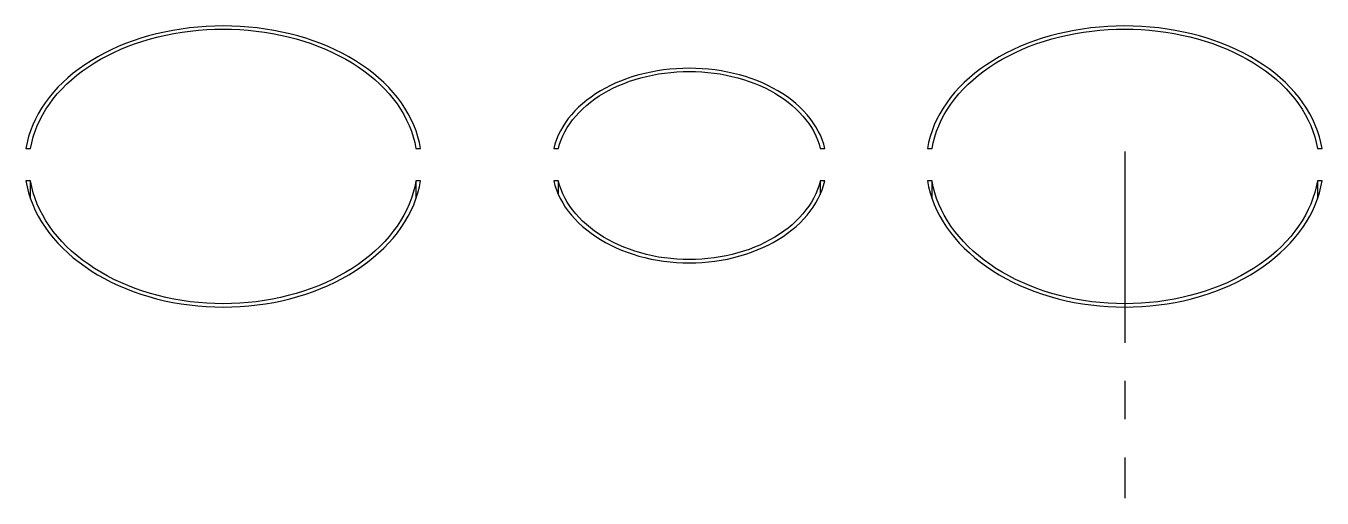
# Model space of a CAD drawing. Header units: millimetres. Extents: x -379292 to 1221486, y 92049 to 447512.
# Drawn here: x -117415.8 to -117331, y 276291.9 to 276322.8 of the extents above; entities that cross this region are included whole.
import ezdxf

# ---------------------------------------------------------------- set-up
doc = ezdxf.new("R2010")
doc.units = ezdxf.units.MM
doc.linetypes.add('CENTER', pattern=[2, 1.25, -0.25, 0.25, -0.25])
doc.layers.add('_Systemair', color=3, linetype='Continuous', lineweight=30)
doc.layers.add('_Systemair Ventilation Equipments', color=7, linetype='Continuous', lineweight=30)

# ---------------------------------------------------------------- blocks, each defined once
blk = doc.blocks.new('AXC 1000 L')
at = {"layer": '_Systemair Ventilation Equipments', "color": 7, "linetype": 'Continuous'}
for p, q in [((10042.2526, 3716.8335), (10042.3082, 3716.836)), ((10042.3082, 3716.836), (10042.3639, 3716.8368)), ((10042.3639, 3716.8368), (10042.4194, 3716.836)), ((10042.4194, 3716.836), (10042.4747, 3716.8336)), ((10048.1526, 3716.8335), (10048.2082, 3716.836)), ((10048.2082, 3716.836), (10048.2639, 3716.8368)), ((10048.2639, 3716.8368), (10048.3194, 3716.836)), ((10048.3194, 3716.836), (10048.3747, 3716.8336)), ((10041.7746, 3716.7394), (10041.8245, 3716.756)), ((10041.8245, 3716.756), (10041.8754, 3716.7711)), ((10041.8874, 3716.7521), (10041.8374, 3716.7373)), ((10041.8754, 3716.7711), (10041.9272, 3716.7847)), ((10041.9382, 3716.7655), (10041.8874, 3716.7521)), ((10041.9272, 3716.7847), (10041.9797, 3716.7968)), ((10041.9896, 3716.7773), (10041.9382, 3716.7655)), ((10041.9797, 3716.7968), (10042.0331, 3716.8073)), ((10042.0417, 3716.7875), (10041.9896, 3716.7773)), ((10042.0331, 3716.8073), (10042.0873, 3716.8163)), ((10042.0946, 3716.7962), (10042.0417, 3716.7875)), ((10042.0873, 3716.8163), (10042.142, 3716.8237)), ((10042.148, 3716.8034), (10042.0946, 3716.7962)), ((10042.142, 3716.8237), (10042.1972, 3716.8294)), ((10042.2018, 3716.809), (10042.148, 3716.8034)), ((10042.1972, 3716.8294), (10042.2526, 3716.8335)), ((10042.2558, 3716.813), (10042.2018, 3716.809)), ((10042.3098, 3716.8154), (10042.2558, 3716.813)), ((10042.3639, 3716.8161), (10042.3098, 3716.8154)), ((10042.4183, 3716.8154), (10042.3639, 3716.8161)), ((10042.4724, 3716.813), (10042.4183, 3716.8154)), ((10042.5265, 3716.8089), (10042.4724, 3716.813)), ((10042.4747, 3716.8336), (10042.5301, 3716.8295)), ((10042.5803, 3716.8033), (10042.5265, 3716.8089)), ((10042.5301, 3716.8295), (10042.5853, 3716.8237)), ((10042.6337, 3716.7961), (10042.5803, 3716.8033)), ((10042.5853, 3716.8237), (10042.6401, 3716.8164)), ((10042.6866, 3716.7874), (10042.6337, 3716.7961)), ((10042.6401, 3716.8164), (10042.6943, 3716.8074)), ((10042.7387, 3716.7771), (10042.6866, 3716.7874)), ((10042.6943, 3716.8074), (10042.7477, 3716.7969)), ((10042.79, 3716.7654), (10042.7387, 3716.7771)), ((10042.7477, 3716.7969), (10042.8004, 3716.7848)), ((10042.8405, 3716.7521), (10042.79, 3716.7654)), ((10042.8004, 3716.7848), (10042.8525, 3716.7711)), ((10042.8902, 3716.7374), (10042.8405, 3716.7521)), ((10042.8525, 3716.7711), (10042.9037, 3716.7559)), ((10042.9037, 3716.7559), (10042.9539, 3716.7391)), ((10047.6746, 3716.7394), (10047.7245, 3716.756)), ((10047.7245, 3716.756), (10047.7754, 3716.7711)), ((10047.7874, 3716.7521), (10047.7374, 3716.7373)), ((10047.7754, 3716.7711), (10047.8272, 3716.7847)), ((10047.8382, 3716.7655), (10047.7874, 3716.7521)), ((10047.8272, 3716.7847), (10047.8797, 3716.7968)), ((10047.8896, 3716.7773), (10047.8382, 3716.7655)), ((10047.8797, 3716.7968), (10047.9331, 3716.8073)), ((10047.9417, 3716.7875), (10047.8896, 3716.7773)), ((10047.9331, 3716.8073), (10047.9873, 3716.8163)), ((10047.9946, 3716.7962), (10047.9417, 3716.7875)), ((10047.9873, 3716.8163), (10048.042, 3716.8237)), ((10048.048, 3716.8034), (10047.9946, 3716.7962)), ((10048.042, 3716.8237), (10048.0972, 3716.8294)), ((10048.1018, 3716.809), (10048.048, 3716.8034)), ((10048.0972, 3716.8294), (10048.1526, 3716.8335)), ((10048.1558, 3716.813), (10048.1018, 3716.809)), ((10048.2098, 3716.8154), (10048.1558, 3716.813)), ((10048.2639, 3716.8161), (10048.2098, 3716.8154)), ((10048.3183, 3716.8154), (10048.2639, 3716.8161)), ((10048.3724, 3716.813), (10048.3183, 3716.8154)), ((10048.4265, 3716.8089), (10048.3724, 3716.813)), ((10048.3747, 3716.8336), (10048.4301, 3716.8295)), ((10048.4803, 3716.8033), (10048.4265, 3716.8089)), ((10048.4301, 3716.8295), (10048.4853, 3716.8237)), ((10048.5337, 3716.7961), (10048.4803, 3716.8033)), ((10048.4853, 3716.8237), (10048.5401, 3716.8164)), ((10048.5866, 3716.7874), (10048.5337, 3716.7961)), ((10048.5401, 3716.8164), (10048.5943, 3716.8074)), ((10048.6387, 3716.7771), (10048.5866, 3716.7874)), ((10048.5943, 3716.8074), (10048.6477, 3716.7969)), ((10048.69, 3716.7654), (10048.6387, 3716.7771)), ((10048.6477, 3716.7969), (10048.7004, 3716.7848)), ((10048.7405, 3716.7521), (10048.69, 3716.7654)), ((10048.7004, 3716.7848), (10048.7525, 3716.7711)), ((10048.7902, 3716.7374), (10048.7405, 3716.7521)), ((10048.7525, 3716.7711), (10048.8037, 3716.7559)), ((10048.8037, 3716.7559), (10048.8539, 3716.7391)), ((10041.5855, 3716.658), (10041.6308, 3716.6805)), ((10041.6308, 3716.6805), (10041.6776, 3716.7016)), ((10041.6941, 3716.6842), (10041.6489, 3716.6639)), ((10041.6776, 3716.7016), (10041.7256, 3716.7212)), ((10041.7406, 3716.7032), (10041.6941, 3716.6842)), ((10041.7256, 3716.7212), (10041.7746, 3716.7394)), ((10041.7884, 3716.721), (10041.7406, 3716.7032)), ((10041.8374, 3716.7373), (10041.7884, 3716.721)), ((10042.9389, 3716.7212), (10042.8902, 3716.7374)), ((10042.9867, 3716.7035), (10042.9389, 3716.7212)), ((10042.9539, 3716.7391), (10043.0029, 3716.721)), ((10043.0335, 3716.6843), (10042.9867, 3716.7035)), ((10043.0029, 3716.721), (10043.0506, 3716.7014)), ((10043.0792, 3716.6638), (10043.0335, 3716.6843)), ((10043.0506, 3716.7014), (10043.0969, 3716.6805)), ((10043.0969, 3716.6805), (10043.1419, 3716.6583)), ((10047.4855, 3716.658), (10047.5308, 3716.6805)), ((10047.5308, 3716.6805), (10047.5776, 3716.7016)), ((10047.5941, 3716.6842), (10047.5489, 3716.6639)), ((10047.5776, 3716.7016), (10047.6256, 3716.7212)), ((10047.6406, 3716.7032), (10047.5941, 3716.6842)), ((10047.6256, 3716.7212), (10047.6746, 3716.7394)), ((10047.6884, 3716.721), (10047.6406, 3716.7032)), ((10047.7374, 3716.7373), (10047.6884, 3716.721)), ((10048.8389, 3716.7212), (10048.7902, 3716.7374)), ((10048.8867, 3716.7035), (10048.8389, 3716.7212)), ((10048.8539, 3716.7391), (10048.9029, 3716.721)), ((10048.9335, 3716.6843), (10048.8867, 3716.7035)), ((10048.9029, 3716.721), (10048.9506, 3716.7014)), ((10048.9792, 3716.6638), (10048.9335, 3716.6843)), ((10048.9506, 3716.7014), (10048.9969, 3716.6805)), ((10048.9969, 3716.6805), (10049.0419, 3716.6583)), ((10041.4199, 3716.5558), (10041.459, 3716.5833)), ((10041.459, 3716.5833), (10041.4995, 3716.6094)), ((10041.5211, 3716.5949), (10041.4812, 3716.5692)), ((10041.4995, 3716.6094), (10041.5416, 3716.6343)), ((10041.5624, 3716.6192), (10041.5211, 3716.5949)), ((10041.5416, 3716.6343), (10041.5855, 3716.658)), ((10041.605, 3716.6422), (10041.5624, 3716.6192)), ((10041.6489, 3716.6639), (10041.605, 3716.6422)), ((10043.1234, 3716.6419), (10043.0792, 3716.6638)), ((10043.1662, 3716.6188), (10043.1234, 3716.6419)), ((10043.1419, 3716.6583), (10043.1855, 3716.6347)), ((10043.2073, 3716.5946), (10043.1662, 3716.6188)), ((10043.1855, 3716.6347), (10043.2279, 3716.6097)), ((10043.2468, 3716.5691), (10043.2073, 3716.5946)), ((10043.2279, 3716.6097), (10043.2687, 3716.5833)), ((10043.2687, 3716.5833), (10043.3079, 3716.5558)), ((10047.3199, 3716.5558), (10047.359, 3716.5833)), ((10047.359, 3716.5833), (10047.3995, 3716.6094)), ((10047.4211, 3716.5949), (10047.3812, 3716.5692)), ((10047.3995, 3716.6094), (10047.4416, 3716.6343)), ((10047.4624, 3716.6192), (10047.4211, 3716.5949)), ((10047.4416, 3716.6343), (10047.4855, 3716.658)), ((10047.505, 3716.6422), (10047.4624, 3716.6192)), ((10047.5489, 3716.6639), (10047.505, 3716.6422)), ((10049.0234, 3716.6419), (10048.9792, 3716.6638)), ((10049.0662, 3716.6188), (10049.0234, 3716.6419)), ((10049.0419, 3716.6583), (10049.0855, 3716.6347)), ((10049.1073, 3716.5946), (10049.0662, 3716.6188)), ((10049.0855, 3716.6347), (10049.1279, 3716.6097)), ((10049.1468, 3716.5691), (10049.1073, 3716.5946)), ((10049.1279, 3716.6097), (10049.1687, 3716.5833)), ((10049.1687, 3716.5833), (10049.2079, 3716.5558)), ((10041.3129, 3716.4663), (10041.3468, 3716.4973)), ((10041.3468, 3716.4973), (10041.3825, 3716.5272)), ((10041.4064, 3716.5145), (10041.3718, 3716.4857)), ((10041.3825, 3716.5272), (10041.4199, 3716.5558)), ((10041.443, 3716.5424), (10041.4064, 3716.5145)), ((10041.4812, 3716.5692), (10041.443, 3716.5424)), ((10043.2849, 3716.5424), (10043.2468, 3716.5691)), ((10043.3214, 3716.5145), (10043.2849, 3716.5424)), ((10043.3079, 3716.5558), (10043.3453, 3716.5272)), ((10043.3563, 3716.4854), (10043.3214, 3716.5145)), ((10043.3453, 3716.5272), (10043.3808, 3716.4976)), ((10043.3808, 3716.4976), (10043.4143, 3716.4669)), ((10044.8082, 3716.493), (10044.846, 3716.5055)), ((10044.846, 3716.5055), (10044.8846, 3716.5168)), ((10044.8961, 3716.4975), (10044.8585, 3716.4865)), ((10044.8846, 3716.5168), (10044.9241, 3716.5268)), ((10044.9345, 3716.5072), (10044.8961, 3716.4975)), ((10044.9241, 3716.5268), (10044.9642, 3716.5356)), ((10044.9733, 3716.5157), (10044.9345, 3716.5072)), ((10044.9642, 3716.5356), (10045.0049, 3716.543)), ((10045.0126, 3716.5229), (10044.9733, 3716.5157)), ((10045.0049, 3716.543), (10045.0461, 3716.5492)), ((10045.0522, 3716.5288), (10045.0126, 3716.5229)), ((10045.0461, 3716.5492), (10045.0876, 3716.554)), ((10045.0922, 3716.5334), (10045.0522, 3716.5288)), ((10045.0876, 3716.554), (10045.1295, 3716.5574)), ((10045.1325, 3716.5366), (10045.0922, 3716.5334)), ((10045.1295, 3716.5574), (10045.1716, 3716.5594)), ((10045.1731, 3716.5386), (10045.1325, 3716.5366)), ((10045.1716, 3716.5594), (10045.2139, 3716.5601)), ((10045.2139, 3716.5393), (10045.1731, 3716.5386)), ((10045.2139, 3716.5601), (10045.2563, 3716.5594)), ((10045.2548, 3716.5386), (10045.2139, 3716.5393)), ((10045.2954, 3716.5366), (10045.2548, 3716.5386)), ((10045.2563, 3716.5594), (10045.2984, 3716.5574)), ((10045.3358, 3716.5333), (10045.2954, 3716.5366)), ((10045.2984, 3716.5574), (10045.3402, 3716.554)), ((10045.3759, 3716.5287), (10045.3358, 3716.5333)), ((10045.3402, 3716.554), (10045.3817, 3716.5492)), ((10045.4156, 3716.5228), (10045.3759, 3716.5287)), ((10045.3817, 3716.5492), (10045.4229, 3716.5431)), ((10045.4549, 3716.5156), (10045.4156, 3716.5228)), ((10045.4229, 3716.5431), (10045.4636, 3716.5356)), ((10045.4937, 3716.5072), (10045.4549, 3716.5156)), ((10045.4636, 3716.5356), (10045.5039, 3716.5268)), ((10045.5318, 3716.4975), (10045.4937, 3716.5072)), ((10045.5039, 3716.5268), (10045.5436, 3716.5167)), ((10045.569, 3716.4867), (10045.5318, 3716.4975)), ((10045.5436, 3716.5167), (10045.5827, 3716.5052)), ((10045.5827, 3716.5052), (10045.6209, 3716.4925)), ((10047.2129, 3716.4663), (10047.2468, 3716.4973)), ((10047.2468, 3716.4973), (10047.2825, 3716.5272)), ((10047.3064, 3716.5145), (10047.2718, 3716.4857)), ((10047.2825, 3716.5272), (10047.3199, 3716.5558)), ((10047.343, 3716.5424), (10047.3064, 3716.5145)), ((10047.3812, 3716.5692), (10047.343, 3716.5424)), ((10049.1849, 3716.5424), (10049.1468, 3716.5691)), ((10049.2214, 3716.5145), (10049.1849, 3716.5424)), ((10049.2079, 3716.5558), (10049.2453, 3716.5272)), ((10049.2563, 3716.4854), (10049.2214, 3716.5145)), ((10049.2453, 3716.5272), (10049.2808, 3716.4976)), ((10049.2808, 3716.4976), (10049.3143, 3716.4669)), ((10041.2512, 3716.4015), (10041.281, 3716.4343)), ((10041.3082, 3716.4251), (10041.2791, 3716.3934)), ((10041.281, 3716.4343), (10041.3129, 3716.4663)), ((10041.3391, 3716.4559), (10041.3082, 3716.4251)), ((10041.3718, 3716.4857), (10041.3391, 3716.4559)), ((10043.3894, 3716.4552), (10043.3563, 3716.4854)), ((10043.4206, 3716.4241), (10043.3894, 3716.4552)), ((10043.4143, 3716.4669), (10043.4459, 3716.4354)), ((10043.4498, 3716.3921), (10043.4206, 3716.4241)), ((10043.4459, 3716.4354), (10043.4756, 3716.4028)), ((10044.602, 3716.393), (10044.6334, 3716.4124)), ((10044.6334, 3716.4124), (10044.6662, 3716.4308)), ((10044.6851, 3716.4146), (10044.6536, 3716.3969)), ((10044.6662, 3716.4308), (10044.7002, 3716.4481)), ((10044.7177, 3716.4312), (10044.6851, 3716.4146)), ((10044.7002, 3716.4481), (10044.7353, 3716.4643)), ((10044.7514, 3716.4466), (10044.7177, 3716.4312)), ((10044.7353, 3716.4643), (10044.7713, 3716.4792)), ((10044.786, 3716.461), (10044.7514, 3716.4466)), ((10044.7713, 3716.4792), (10044.8082, 3716.493)), ((10044.8216, 3716.4743), (10044.786, 3716.461)), ((10044.8585, 3716.4865), (10044.8216, 3716.4743)), ((10045.6053, 3716.4746), (10045.569, 3716.4867)), ((10045.6408, 3716.4614), (10045.6053, 3716.4746)), ((10045.6209, 3716.4925), (10045.6578, 3716.4787)), ((10045.6755, 3716.4471), (10045.6408, 3716.4614)), ((10045.6578, 3716.4787), (10045.6938, 3716.4638)), ((10045.7093, 3716.4315), (10045.6755, 3716.4471)), ((10045.6938, 3716.4638), (10045.7286, 3716.4477)), ((10045.742, 3716.4149), (10045.7093, 3716.4315)), ((10045.7286, 3716.4477), (10045.7624, 3716.4304)), ((10045.7736, 3716.3973), (10045.742, 3716.4149)), ((10045.7624, 3716.4304), (10045.7952, 3716.412)), ((10045.7952, 3716.412), (10045.8267, 3716.3925)), ((10047.1512, 3716.4015), (10047.181, 3716.4343)), ((10047.2082, 3716.4251), (10047.1791, 3716.3934)), ((10047.181, 3716.4343), (10047.2129, 3716.4663)), ((10047.2391, 3716.4559), (10047.2082, 3716.4251)), ((10047.2718, 3716.4857), (10047.2391, 3716.4559)), ((10049.2894, 3716.4552), (10049.2563, 3716.4854)), ((10049.3206, 3716.4241), (10049.2894, 3716.4552)), ((10049.3143, 3716.4669), (10049.3459, 3716.4354)), ((10049.3498, 3716.3921), (10049.3206, 3716.4241)), ((10049.3459, 3716.4354), (10049.3756, 3716.4028)), ((10041.1745, 3716.2984), (10041.1979, 3716.3336)), ((10041.1979, 3716.3336), (10041.2235, 3716.3679)), ((10041.2235, 3716.3679), (10041.2512, 3716.4015)), ((10041.2519, 3716.3606), (10041.2267, 3716.3269)), ((10041.2791, 3716.3934), (10041.2519, 3716.3606)), ((10043.4769, 3716.3594), (10043.4498, 3716.3921)), ((10043.4756, 3716.4028), (10043.5034, 3716.3691)), ((10043.5019, 3716.3259), (10043.4769, 3716.3594)), ((10043.5034, 3716.3691), (10043.5292, 3716.3345)), ((10043.5292, 3716.3345), (10043.5529, 3716.2991)), ((10044.4901, 3716.3056), (10044.516, 3716.329)), ((10044.516, 3716.329), (10044.5433, 3716.3514)), ((10044.5665, 3716.338), (10044.5403, 3716.3166)), ((10044.5433, 3716.3514), (10044.5719, 3716.3727)), ((10044.5941, 3716.3585), (10044.5665, 3716.338)), ((10044.5719, 3716.3727), (10044.602, 3716.393)), ((10044.6232, 3716.3782), (10044.5941, 3716.3585)), ((10044.6536, 3716.3969), (10044.6232, 3716.3782)), ((10045.8038, 3716.3788), (10045.7736, 3716.3973)), ((10045.8328, 3716.3592), (10045.8038, 3716.3788)), ((10045.8267, 3716.3925), (10045.8568, 3716.372)), ((10045.8604, 3716.3388), (10045.8328, 3716.3592)), ((10045.8568, 3716.372), (10045.8855, 3716.3506)), ((10045.8867, 3716.3173), (10045.8604, 3716.3388)), ((10045.8855, 3716.3506), (10045.9126, 3716.3283)), ((10045.9126, 3716.3283), (10045.9382, 3716.3052)), ((10047.0745, 3716.2984), (10047.0979, 3716.3336)), ((10047.0979, 3716.3336), (10047.1235, 3716.3679)), ((10047.1235, 3716.3679), (10047.1512, 3716.4015)), ((10047.1519, 3716.3606), (10047.1267, 3716.3269)), ((10047.1791, 3716.3934), (10047.1519, 3716.3606)), ((10049.3769, 3716.3594), (10049.3498, 3716.3921)), ((10049.3756, 3716.4028), (10049.4034, 3716.3691)), ((10049.4019, 3716.3259), (10049.3769, 3716.3594)), ((10049.4034, 3716.3691), (10049.4292, 3716.3345)), ((10049.4292, 3716.3345), (10049.4529, 3716.2991)), ((10041.134, 3716.2258), (10041.1532, 3716.2625)), ((10041.1532, 3716.2625), (10041.1745, 3716.2984)), ((10041.1824, 3716.2572), (10041.1636, 3716.2215)), ((10041.2035, 3716.2924), (10041.1824, 3716.2572)), ((10041.2267, 3716.3269), (10041.2035, 3716.2924)), ((10043.5248, 3716.2917), (10043.5019, 3716.3259)), ((10043.5457, 3716.2567), (10043.5248, 3716.2917)), ((10043.5646, 3716.2209), (10043.5457, 3716.2567)), ((10043.5529, 3716.2991), (10043.5744, 3716.263)), ((10043.5744, 3716.263), (10043.5936, 3716.2264)), ((10044.422, 3716.2305), (10044.443, 3716.2563)), ((10044.443, 3716.2563), (10044.4658, 3716.2813)), ((10044.4705, 3716.2476), (10044.4504, 3716.223)), ((10044.4658, 3716.2813), (10044.4901, 3716.3056)), ((10044.4923, 3716.2714), (10044.4705, 3716.2476)), ((10044.5156, 3716.2945), (10044.4923, 3716.2714)), ((10044.5403, 3716.3166), (10044.5156, 3716.2945)), ((10045.9117, 3716.2949), (10045.8867, 3716.3173)), ((10045.9353, 3716.2716), (10045.9117, 3716.2949)), ((10045.9573, 3716.2476), (10045.9353, 3716.2716)), ((10045.9382, 3716.3052), (10045.9623, 3716.2812)), ((10045.9776, 3716.2229), (10045.9573, 3716.2476)), ((10045.9623, 3716.2812), (10045.9848, 3716.2563)), ((10045.9848, 3716.2563), (10046.0057, 3716.2308)), ((10047.034, 3716.2258), (10047.0532, 3716.2625)), ((10047.0532, 3716.2625), (10047.0745, 3716.2984)), ((10047.0824, 3716.2572), (10047.0636, 3716.2215)), ((10047.1035, 3716.2924), (10047.0824, 3716.2572)), ((10047.1267, 3716.3269), (10047.1035, 3716.2924)), ((10049.4248, 3716.2917), (10049.4019, 3716.3259)), ((10049.4457, 3716.2567), (10049.4248, 3716.2917)), ((10049.4646, 3716.2209), (10049.4457, 3716.2567)), ((10049.4529, 3716.2991), (10049.4744, 3716.263)), ((10049.4744, 3716.263), (10049.4936, 3716.2264)), ((10041.1024, 3716.1508), (10041.117, 3716.1885)), ((10041.117, 3716.1885), (10041.134, 3716.2258)), ((10041.147, 3716.1854), (10041.1326, 3716.1486)), ((10041.1636, 3716.2215), (10041.147, 3716.1854)), ((10043.5812, 3716.1845), (10043.5646, 3716.2209)), ((10043.5956, 3716.1478), (10043.5812, 3716.1845)), ((10043.5936, 3716.2264), (10043.6105, 3716.1893)), ((10043.6105, 3716.1893), (10043.6252, 3716.1516)), ((10044.3699, 3716.1497), (10044.3854, 3716.1772)), ((10044.3854, 3716.1772), (10044.4028, 3716.2042)), ((10044.4149, 3716.172), (10044.3998, 3716.1456)), ((10044.4028, 3716.2042), (10044.422, 3716.2305)), ((10044.4318, 3716.1978), (10044.4149, 3716.172)), ((10044.4504, 3716.223), (10044.4318, 3716.1978)), ((10045.9963, 3716.1976), (10045.9776, 3716.2229)), ((10046.0131, 3716.1717), (10045.9963, 3716.1976)), ((10046.0057, 3716.2308), (10046.0248, 3716.2045)), ((10046.0283, 3716.1453), (10046.0131, 3716.1717)), ((10046.0248, 3716.2045), (10046.0421, 3716.1776)), ((10046.0421, 3716.1776), (10046.0577, 3716.1501)), ((10047.0024, 3716.1508), (10047.017, 3716.1885)), ((10047.017, 3716.1885), (10047.034, 3716.2258)), ((10047.047, 3716.1854), (10047.0326, 3716.1486)), ((10047.0636, 3716.2215), (10047.047, 3716.1854)), ((10049.4812, 3716.1845), (10049.4646, 3716.2209)), ((10049.4956, 3716.1478), (10049.4812, 3716.1845)), ((10049.4936, 3716.2264), (10049.5105, 3716.1893)), ((10049.5105, 3716.1893), (10049.5252, 3716.1516)), ((10041.0726, 3716.0353), (10041.0802, 3716.0742)), ((10041.0802, 3716.0742), (10041.0902, 3716.1127)), ((10041.0902, 3716.1127), (10041.1024, 3716.1508)), ((10041.1105, 3716.0736), (10041.1028, 3716.0353)), ((10041.1204, 3716.1114), (10041.1105, 3716.0736)), ((10041.1326, 3716.1486), (10041.1204, 3716.1114)), ((10043.6077, 3716.1107), (10043.5956, 3716.1478)), ((10043.6175, 3716.0732), (10043.6077, 3716.1107)), ((10043.625, 3716.0353), (10043.6175, 3716.0732)), ((10043.6252, 3716.1516), (10043.6375, 3716.1133)), ((10043.6375, 3716.1133), (10043.6475, 3716.0746)), ((10043.6475, 3716.0746), (10043.6552, 3716.0353)), ((10044.3345, 3716.0645), (10044.3444, 3716.0933)), ((10044.3444, 3716.0933), (10044.3562, 3716.1217)), ((10044.3562, 3716.1217), (10044.3699, 3716.1497)), ((10044.3748, 3716.0915), (10044.365, 3716.0636)), ((10044.3864, 3716.1188), (10044.3748, 3716.0915)), ((10044.3998, 3716.1456), (10044.3864, 3716.1188)), ((10046.0416, 3716.1184), (10046.0283, 3716.1453)), ((10046.0532, 3716.0911), (10046.0416, 3716.1184)), ((10046.0629, 3716.0634), (10046.0532, 3716.0911)), ((10046.0577, 3716.1501), (10046.0714, 3716.1222)), ((10046.0714, 3716.1222), (10046.0833, 3716.0937)), ((10046.0833, 3716.0937), (10046.0933, 3716.0648)), ((10046.9726, 3716.0353), (10046.9802, 3716.0742)), ((10046.9802, 3716.0742), (10046.9902, 3716.1127)), ((10046.9902, 3716.1127), (10047.0024, 3716.1508)), ((10047.0105, 3716.0736), (10047.0028, 3716.0353)), ((10047.0204, 3716.1114), (10047.0105, 3716.0736)), ((10047.0326, 3716.1486), (10047.0204, 3716.1114)), ((10049.5077, 3716.1107), (10049.4956, 3716.1478)), ((10049.5175, 3716.0732), (10049.5077, 3716.1107)), ((10049.525, 3716.0353), (10049.5175, 3716.0732)), ((10049.5252, 3716.1516), (10049.5375, 3716.1133)), ((10049.5375, 3716.1133), (10049.5475, 3716.0746)), ((10049.5475, 3716.0746), (10049.5552, 3716.0353)), ((10041.1028, 3716.0353), (10041.0726, 3716.0353)), ((10043.6552, 3716.0353), (10043.625, 3716.0353)), ((10044.3265, 3716.0353), (10044.3345, 3716.0645)), ((10044.357, 3716.0353), (10044.3265, 3716.0353)), ((10044.365, 3716.0636), (10044.357, 3716.0353)), ((10046.0709, 3716.0353), (10046.0629, 3716.0634)), ((10046.1013, 3716.0353), (10046.0709, 3716.0353)), ((10046.0933, 3716.0648), (10046.1013, 3716.0353)), ((10047.0028, 3716.0353), (10046.9726, 3716.0353)), ((10049.5552, 3716.0353), (10049.525, 3716.0353)), ((10041.0726, 3715.8232), (10041.1028, 3715.8232)), ((10041.0803, 3715.7837), (10041.0726, 3715.8232)), ((10041.1028, 3715.8232), (10041.1028, 3715.7056)), ((10041.1028, 3715.8232), (10041.1104, 3715.785)), ((10043.6174, 3715.7847), (10043.625, 3715.8232)), ((10043.625, 3715.7056), (10043.625, 3715.8232)), ((10043.625, 3715.8232), (10043.6552, 3715.8232)), ((10043.6552, 3715.8232), (10043.6476, 3715.784)), ((10044.3265, 3715.8232), (10044.357, 3715.8232)), ((10044.3346, 3715.7935), (10044.3265, 3715.8232)), ((10044.357, 3715.8232), (10044.357, 3715.7345)), ((10044.357, 3715.8232), (10044.3649, 3715.7949)), ((10046.0629, 3715.7947), (10046.0709, 3715.8232)), ((10046.0709, 3715.7346), (10046.0709, 3715.8232)), ((10046.0709, 3715.8232), (10046.1013, 3715.8232)), ((10046.1013, 3715.8232), (10046.0933, 3715.7938)), ((10046.9726, 3715.8232), (10047.0028, 3715.8232)), ((10046.9803, 3715.7837), (10046.9726, 3715.8232)), ((10047.0028, 3715.8232), (10047.0028, 3715.7056)), ((10047.0028, 3715.8232), (10047.0104, 3715.785)), ((10049.5174, 3715.7847), (10049.525, 3715.8232)), ((10049.525, 3715.7056), (10049.525, 3715.8232)), ((10049.525, 3715.8232), (10049.5552, 3715.8232)), ((10049.5552, 3715.8232), (10049.5476, 3715.784)), ((10041.0903, 3715.7446), (10041.0803, 3715.7837)), ((10041.1027, 3715.7059), (10041.0903, 3715.7446)), ((10041.1104, 3715.785), (10041.1202, 3715.7472)), ((10041.1202, 3715.7472), (10041.1323, 3715.7096)), ((10043.5953, 3715.7089), (10043.6075, 3715.7466)), ((10043.6075, 3715.7466), (10043.6174, 3715.7847)), ((10043.6377, 3715.7451), (10043.6254, 3715.7066)), ((10043.6476, 3715.784), (10043.6377, 3715.7451)), ((10044.3446, 3715.7643), (10044.3346, 3715.7935)), ((10044.3564, 3715.7356), (10044.3446, 3715.7643)), ((10044.3701, 3715.7074), (10044.3564, 3715.7356)), ((10044.3649, 3715.7949), (10044.3747, 3715.767)), ((10044.3747, 3715.767), (10044.3863, 3715.7394)), ((10044.3863, 3715.7394), (10044.3996, 3715.7122)), ((10046.0281, 3715.7119), (10046.0415, 3715.739)), ((10046.0415, 3715.739), (10046.0531, 3715.7666)), ((10046.0531, 3715.7666), (10046.0629, 3715.7947)), ((10046.0716, 3715.736), (10046.0579, 3715.7077)), ((10046.0834, 3715.7647), (10046.0716, 3715.736)), ((10046.0933, 3715.7938), (10046.0834, 3715.7647)), ((10046.9903, 3715.7446), (10046.9803, 3715.7837)), ((10047.0027, 3715.7059), (10046.9903, 3715.7446)), ((10047.0104, 3715.785), (10047.0202, 3715.7472)), ((10047.0202, 3715.7472), (10047.0323, 3715.7096)), ((10049.4953, 3715.7089), (10049.5075, 3715.7466)), ((10049.5075, 3715.7466), (10049.5174, 3715.7847)), ((10049.5377, 3715.7451), (10049.5254, 3715.7066)), ((10049.5476, 3715.784), (10049.5377, 3715.7451)), ((10041.1173, 3715.6677), (10041.1027, 3715.7059)), ((10041.1342, 3715.63), (10041.1173, 3715.6677)), ((10041.1323, 3715.7096), (10041.1467, 3715.6724)), ((10041.1467, 3715.6724), (10041.1633, 3715.6355)), ((10043.5643, 3715.6349), (10043.5809, 3715.6717)), ((10043.5809, 3715.6717), (10043.5953, 3715.7089)), ((10043.6108, 3715.6684), (10043.5939, 3715.6305)), ((10043.6254, 3715.7066), (10043.6108, 3715.6684)), ((10044.3857, 3715.6796), (10044.3701, 3715.7074)), ((10044.403, 3715.6523), (10044.3857, 3715.6796)), ((10044.3996, 3715.7122), (10044.4147, 3715.6854)), ((10044.4221, 3715.6257), (10044.403, 3715.6523)), ((10044.4147, 3715.6854), (10044.4316, 3715.6592)), ((10044.4316, 3715.6592), (10044.4503, 3715.6335)), ((10045.9775, 3715.6334), (10045.996, 3715.659)), ((10045.996, 3715.659), (10046.0129, 3715.6852)), ((10046.0252, 3715.6528), (10046.0061, 3715.6261)), ((10046.0129, 3715.6852), (10046.0281, 3715.7119)), ((10046.0425, 3715.68), (10046.0252, 3715.6528)), ((10046.0579, 3715.7077), (10046.0425, 3715.68)), ((10047.0173, 3715.6677), (10047.0027, 3715.7059)), ((10047.0342, 3715.63), (10047.0173, 3715.6677)), ((10047.0323, 3715.7096), (10047.0467, 3715.6724)), ((10047.0467, 3715.6724), (10047.0633, 3715.6355)), ((10049.4643, 3715.6349), (10049.4809, 3715.6717)), ((10049.4809, 3715.6717), (10049.4953, 3715.7089)), ((10049.5108, 3715.6684), (10049.4939, 3715.6305)), ((10049.5254, 3715.7066), (10049.5108, 3715.6684)), ((10041.1534, 3715.5928), (10041.1342, 3715.63)), ((10041.1749, 3715.5559), (10041.1534, 3715.5928)), ((10041.1633, 3715.6355), (10041.1822, 3715.599)), ((10041.1822, 3715.599), (10041.2031, 3715.5633)), ((10043.5244, 3715.5628), (10043.5455, 3715.5987)), ((10043.5455, 3715.5987), (10043.5643, 3715.6349)), ((10043.5746, 3715.5931), (10043.5533, 3715.5564)), ((10043.5939, 3715.6305), (10043.5746, 3715.5931)), ((10044.4428, 3715.5997), (10044.4221, 3715.6257)), ((10044.4653, 3715.5745), (10044.4428, 3715.5997)), ((10044.4503, 3715.6335), (10044.4706, 3715.6084)), ((10044.4893, 3715.55), (10044.4653, 3715.5745)), ((10044.4706, 3715.6084), (10044.4926, 3715.5839)), ((10044.4926, 3715.5839), (10044.5162, 3715.5601)), ((10045.9122, 3715.5606), (10045.9355, 3715.5841)), ((10045.9355, 3715.5841), (10045.9573, 3715.6084)), ((10045.9626, 3715.5745), (10045.9382, 3715.5497)), ((10045.9573, 3715.6084), (10045.9775, 3715.6334)), ((10045.9853, 3715.6), (10045.9626, 3715.5745)), ((10046.0061, 3715.6261), (10045.9853, 3715.6)), ((10047.0534, 3715.5928), (10047.0342, 3715.63)), ((10047.0749, 3715.5559), (10047.0534, 3715.5928)), ((10047.0633, 3715.6355), (10047.0822, 3715.599)), ((10047.0822, 3715.599), (10047.1031, 3715.5633)), ((10049.4244, 3715.5628), (10049.4455, 3715.5987)), ((10049.4455, 3715.5987), (10049.4643, 3715.6349)), ((10049.4746, 3715.5931), (10049.4533, 3715.5564)), ((10049.4939, 3715.6305), (10049.4746, 3715.5931)), ((10041.1985, 3715.5197), (10041.1749, 3715.5559)), ((10041.2243, 3715.4843), (10041.1985, 3715.5197)), ((10041.2031, 3715.5633), (10041.2261, 3715.5283)), ((10041.2521, 3715.4498), (10041.2243, 3715.4843)), ((10041.2261, 3715.5283), (10041.2511, 3715.4941)), ((10041.2511, 3715.4941), (10041.2782, 3715.4605)), ((10043.4488, 3715.4595), (10043.476, 3715.4931)), ((10043.476, 3715.4931), (10043.5012, 3715.5276)), ((10043.5043, 3715.4853), (10043.4766, 3715.4508)), ((10043.5012, 3715.5276), (10043.5244, 3715.5628)), ((10043.5299, 3715.5205), (10043.5043, 3715.4853)), ((10043.5533, 3715.5564), (10043.5299, 3715.5205)), ((10044.5148, 3715.5264), (10044.4893, 3715.55)), ((10044.5419, 3715.5036), (10044.5148, 3715.5264)), ((10044.5162, 3715.5601), (10044.5412, 3715.5372)), ((10044.5412, 3715.5372), (10044.5675, 3715.5153)), ((10044.5705, 3715.4817), (10044.5419, 3715.5036)), ((10044.5675, 3715.5153), (10044.5951, 3715.4943)), ((10044.6005, 3715.4607), (10044.5705, 3715.4817)), ((10044.5951, 3715.4943), (10044.6241, 3715.4743)), ((10045.8047, 3715.475), (10045.8337, 3715.4951)), ((10045.8564, 3715.4809), (10045.8263, 3715.46)), ((10045.8337, 3715.4951), (10045.8614, 3715.5161)), ((10045.885, 3715.5028), (10045.8564, 3715.4809)), ((10045.8614, 3715.5161), (10045.8875, 3715.5379)), ((10045.9124, 3715.5258), (10045.885, 3715.5028)), ((10045.8875, 3715.5379), (10045.9122, 3715.5606)), ((10045.9382, 3715.5497), (10045.9124, 3715.5258)), ((10047.0985, 3715.5197), (10047.0749, 3715.5559)), ((10047.1243, 3715.4843), (10047.0985, 3715.5197)), ((10047.1031, 3715.5633), (10047.1261, 3715.5283)), ((10047.1521, 3715.4498), (10047.1243, 3715.4843)), ((10047.1261, 3715.5283), (10047.1511, 3715.4941)), ((10047.1511, 3715.4941), (10047.1782, 3715.4605)), ((10049.3488, 3715.4595), (10049.376, 3715.4931)), ((10049.376, 3715.4931), (10049.4012, 3715.5276)), ((10049.4043, 3715.4853), (10049.3766, 3715.4508)), ((10049.4012, 3715.5276), (10049.4244, 3715.5628)), ((10049.4299, 3715.5205), (10049.4043, 3715.4853)), ((10049.4533, 3715.5564), (10049.4299, 3715.5205)), ((10041.2818, 3715.4163), (10041.2521, 3715.4498)), ((10041.2782, 3715.4605), (10041.3074, 3715.4276)), ((10041.3134, 3715.3838), (10041.2818, 3715.4163)), ((10041.3074, 3715.4276), (10041.3386, 3715.3956)), ((10041.3386, 3715.3956), (10041.3717, 3715.3645)), ((10043.3561, 3715.3645), (10043.3889, 3715.3952)), ((10043.3889, 3715.3952), (10043.4198, 3715.4269)), ((10043.4467, 3715.4171), (10043.4148, 3715.3842)), ((10043.4198, 3715.4269), (10043.4488, 3715.4595)), ((10043.4766, 3715.4508), (10043.4467, 3715.4171)), ((10044.632, 3715.4407), (10044.6005, 3715.4607)), ((10044.6241, 3715.4743), (10044.6544, 3715.4552)), ((10044.6647, 3715.4217), (10044.632, 3715.4407)), ((10044.6544, 3715.4552), (10044.6859, 3715.4372)), ((10044.6985, 3715.4039), (10044.6647, 3715.4217)), ((10044.6859, 3715.4372), (10044.7187, 3715.4201)), ((10044.7333, 3715.3873), (10044.6985, 3715.4039)), ((10044.7187, 3715.4201), (10044.7525, 3715.4041)), ((10044.7525, 3715.4041), (10044.7871, 3715.3893)), ((10045.6419, 3715.3898), (10045.6765, 3715.4046)), ((10045.6765, 3715.4046), (10045.7101, 3715.4205)), ((10045.7279, 3715.4032), (10045.6928, 3715.3865)), ((10045.7101, 3715.4205), (10045.7427, 3715.4376)), ((10045.762, 3715.4211), (10045.7279, 3715.4032)), ((10045.7427, 3715.4376), (10045.7743, 3715.4558)), ((10045.7948, 3715.44), (10045.762, 3715.4211)), ((10045.7743, 3715.4558), (10045.8047, 3715.475)), ((10045.8263, 3715.46), (10045.7948, 3715.44)), ((10047.1818, 3715.4163), (10047.1521, 3715.4498)), ((10047.1782, 3715.4605), (10047.2074, 3715.4276)), ((10047.2134, 3715.3838), (10047.1818, 3715.4163)), ((10047.2074, 3715.4276), (10047.2386, 3715.3956)), ((10047.2386, 3715.3956), (10047.2717, 3715.3645)), ((10049.2561, 3715.3645), (10049.2889, 3715.3952)), ((10049.2889, 3715.3952), (10049.3198, 3715.4269)), ((10049.3467, 3715.4171), (10049.3148, 3715.3842)), ((10049.3198, 3715.4269), (10049.3488, 3715.4595)), ((10049.3766, 3715.4508), (10049.3467, 3715.4171)), ((10041.347, 3715.3522), (10041.3134, 3715.3838)), ((10041.3824, 3715.3216), (10041.347, 3715.3522)), ((10041.3717, 3715.3645), (10041.4066, 3715.3344)), ((10041.4198, 3715.292), (10041.3824, 3715.3216)), ((10041.4066, 3715.3344), (10041.4431, 3715.3056)), ((10043.285, 3715.3058), (10043.3215, 3715.3347)), ((10043.3452, 3715.3213), (10043.3077, 3715.2916)), ((10043.3215, 3715.3347), (10043.3561, 3715.3645)), ((10043.3809, 3715.3522), (10043.3452, 3715.3213)), ((10043.4148, 3715.3842), (10043.3809, 3715.3522)), ((10044.7693, 3715.3718), (10044.7333, 3715.3873)), ((10044.8063, 3715.3575), (10044.7693, 3715.3718)), ((10044.7871, 3715.3893), (10044.8227, 3715.3757)), ((10044.8445, 3715.3444), (10044.8063, 3715.3575)), ((10044.8227, 3715.3757), (10044.859, 3715.3633)), ((10044.8836, 3715.3325), (10044.8445, 3715.3444)), ((10044.859, 3715.3633), (10044.8962, 3715.3521)), ((10044.9234, 3715.322), (10044.8836, 3715.3325)), ((10044.8962, 3715.3521), (10044.9343, 3715.3421)), ((10044.9638, 3715.3128), (10044.9234, 3715.322)), ((10044.9343, 3715.3421), (10044.9731, 3715.3334)), ((10045.0046, 3715.3051), (10044.9638, 3715.3128)), ((10044.9731, 3715.3334), (10045.0124, 3715.326)), ((10045.0124, 3715.326), (10045.0521, 3715.3199)), ((10045.0521, 3715.3199), (10045.0922, 3715.3151)), ((10045.0922, 3715.3151), (10045.1326, 3715.3117)), ((10045.1326, 3715.3117), (10045.1732, 3715.3096)), ((10045.1732, 3715.3096), (10045.214, 3715.3089)), ((10045.214, 3715.3089), (10045.2548, 3715.3096)), ((10045.2548, 3715.3096), (10045.2954, 3715.3117)), ((10045.2954, 3715.3117), (10045.3357, 3715.3151)), ((10045.3357, 3715.3151), (10045.3757, 3715.3198)), ((10045.3757, 3715.3198), (10045.4153, 3715.3259)), ((10045.4153, 3715.3259), (10045.4546, 3715.3333)), ((10045.4637, 3715.3128), (10045.4229, 3715.3051)), ((10045.4546, 3715.3333), (10045.4934, 3715.3421)), ((10045.5039, 3715.3219), (10045.4637, 3715.3128)), ((10045.4934, 3715.3421), (10045.5317, 3715.3522)), ((10045.5434, 3715.3323), (10045.5039, 3715.3219)), ((10045.5317, 3715.3522), (10045.5694, 3715.3635)), ((10045.582, 3715.3439), (10045.5434, 3715.3323)), ((10045.5694, 3715.3635), (10045.6062, 3715.3761)), ((10045.6198, 3715.3569), (10045.582, 3715.3439)), ((10045.6062, 3715.3761), (10045.6419, 3715.3898)), ((10045.6567, 3715.3711), (10045.6198, 3715.3569)), ((10045.6928, 3715.3865), (10045.6567, 3715.3711)), ((10047.247, 3715.3522), (10047.2134, 3715.3838)), ((10047.2824, 3715.3216), (10047.247, 3715.3522)), ((10047.2717, 3715.3645), (10047.3066, 3715.3344)), ((10047.3198, 3715.292), (10047.2824, 3715.3216)), ((10047.3066, 3715.3344), (10047.3431, 3715.3056)), ((10049.185, 3715.3058), (10049.2215, 3715.3347)), ((10049.2452, 3715.3213), (10049.2077, 3715.2916)), ((10049.2215, 3715.3347), (10049.2561, 3715.3645)), ((10049.2809, 3715.3522), (10049.2452, 3715.3213)), ((10049.3148, 3715.3842), (10049.2809, 3715.3522)), ((10041.4589, 3715.2634), (10041.4198, 3715.292)), ((10041.4431, 3715.3056), (10041.4813, 3715.2779)), ((10041.4998, 3715.2361), (10041.4589, 3715.2634)), ((10041.4813, 3715.2779), (10041.5209, 3715.2515)), ((10041.5421, 3715.21), (10041.4998, 3715.2361)), ((10041.5209, 3715.2515), (10041.562, 3715.2263)), ((10041.562, 3715.2263), (10041.6048, 3715.2022)), ((10043.1231, 3715.2022), (10043.1657, 3715.2261)), ((10043.1657, 3715.2261), (10043.207, 3715.2515)), ((10043.2281, 3715.236), (10043.1859, 3715.2101)), ((10043.207, 3715.2515), (10043.2468, 3715.2781)), ((10043.2686, 3715.2632), (10043.2281, 3715.236)), ((10043.2468, 3715.2781), (10043.285, 3715.3058)), ((10043.3077, 3715.2916), (10043.2686, 3715.2632)), ((10045.0458, 3715.2987), (10045.0046, 3715.3051)), ((10045.0874, 3715.2938), (10045.0458, 3715.2987)), ((10045.1293, 3715.2902), (10045.0874, 3715.2938)), ((10045.1714, 3715.2881), (10045.1293, 3715.2902)), ((10045.2138, 3715.2873), (10045.1714, 3715.2881)), ((10045.2561, 3715.2881), (10045.2138, 3715.2873)), ((10045.2982, 3715.2902), (10045.2561, 3715.2881)), ((10045.3401, 3715.2937), (10045.2982, 3715.2902)), ((10045.3817, 3715.2987), (10045.3401, 3715.2937)), ((10045.4229, 3715.3051), (10045.3817, 3715.2987)), ((10047.3589, 3715.2634), (10047.3198, 3715.292)), ((10047.3431, 3715.3056), (10047.3813, 3715.2779)), ((10047.3998, 3715.2361), (10047.3589, 3715.2634)), ((10047.3813, 3715.2779), (10047.4209, 3715.2515)), ((10047.4421, 3715.21), (10047.3998, 3715.2361)), ((10047.4209, 3715.2515), (10047.462, 3715.2263)), ((10047.462, 3715.2263), (10047.5048, 3715.2022)), ((10049.0231, 3715.2022), (10049.0657, 3715.2261)), ((10049.0657, 3715.2261), (10049.107, 3715.2515)), ((10049.1281, 3715.236), (10049.0859, 3715.2101)), ((10049.107, 3715.2515), (10049.1468, 3715.2781)), ((10049.1686, 3715.2632), (10049.1281, 3715.236)), ((10049.1468, 3715.2781), (10049.185, 3715.3058)), ((10049.2077, 3715.2916), (10049.1686, 3715.2632)), ((10041.5857, 3715.1855), (10041.5421, 3715.21)), ((10041.6306, 3715.1623), (10041.5857, 3715.1855)), ((10041.6048, 3715.2022), (10041.6491, 3715.1795)), ((10041.6769, 3715.1405), (10041.6306, 3715.1623)), ((10041.6491, 3715.1795), (10041.6947, 3715.158)), ((10041.7246, 3715.12), (10041.6769, 3715.1405)), ((10041.6947, 3715.158), (10041.7416, 3715.138)), ((10042.9876, 3715.1386), (10043.0341, 3715.1584)), ((10043.0499, 3715.14), (10043.0018, 3715.1195)), ((10043.0341, 3715.1584), (10043.0793, 3715.1797)), ((10043.0967, 3715.162), (10043.0499, 3715.14)), ((10043.0793, 3715.1797), (10043.1231, 3715.2022)), ((10043.1421, 3715.1854), (10043.0967, 3715.162)), ((10043.1859, 3715.2101), (10043.1421, 3715.1854)), ((10047.4857, 3715.1855), (10047.4421, 3715.21)), ((10047.5306, 3715.1623), (10047.4857, 3715.1855)), ((10047.5048, 3715.2022), (10047.5491, 3715.1795)), ((10047.5769, 3715.1405), (10047.5306, 3715.1623)), ((10047.5491, 3715.1795), (10047.5947, 3715.158)), ((10047.6246, 3715.12), (10047.5769, 3715.1405)), ((10047.5947, 3715.158), (10047.6416, 3715.138)), ((10048.8876, 3715.1386), (10048.9341, 3715.1584)), ((10048.9499, 3715.14), (10048.9018, 3715.1195)), ((10048.9341, 3715.1584), (10048.9793, 3715.1797)), ((10048.9967, 3715.162), (10048.9499, 3715.14)), ((10048.9793, 3715.1797), (10049.0231, 3715.2022)), ((10049.0421, 3715.1854), (10048.9967, 3715.162)), ((10049.0859, 3715.2101), (10049.0421, 3715.1854)), ((10041.7736, 3715.101), (10041.7246, 3715.12)), ((10041.7416, 3715.138), (10041.7894, 3715.1195)), ((10041.8238, 3715.0835), (10041.7736, 3715.101)), ((10041.7894, 3715.1195), (10041.8382, 3715.1026)), ((10041.875, 3715.0675), (10041.8238, 3715.0835)), ((10041.8382, 3715.1026), (10041.8878, 3715.0872)), ((10041.9271, 3715.0531), (10041.875, 3715.0675)), ((10041.8878, 3715.0872), (10041.9384, 3715.0733)), ((10041.9384, 3715.0733), (10041.9897, 3715.061)), ((10041.9897, 3715.061), (10042.0417, 3715.0502)), ((10042.6865, 3715.0502), (10042.7386, 3715.061)), ((10042.7386, 3715.061), (10042.7901, 3715.0734)), ((10042.7901, 3715.0734), (10042.8408, 3715.0874)), ((10042.8519, 3715.0672), (10042.8001, 3715.053)), ((10042.8408, 3715.0874), (10042.8908, 3715.103)), ((10042.9028, 3715.0831), (10042.8519, 3715.0672)), ((10042.8908, 3715.103), (10042.9397, 3715.12)), ((10042.9528, 3715.1005), (10042.9028, 3715.0831)), ((10042.9397, 3715.12), (10042.9876, 3715.1386)), ((10043.0018, 3715.1195), (10042.9528, 3715.1005)), ((10047.6736, 3715.101), (10047.6246, 3715.12)), ((10047.6416, 3715.138), (10047.6894, 3715.1195)), ((10047.7238, 3715.0835), (10047.6736, 3715.101)), ((10047.6894, 3715.1195), (10047.7382, 3715.1026)), ((10047.775, 3715.0675), (10047.7238, 3715.0835)), ((10047.7382, 3715.1026), (10047.7878, 3715.0872)), ((10047.8271, 3715.0531), (10047.775, 3715.0675)), ((10047.7878, 3715.0872), (10047.8384, 3715.0733)), ((10047.8384, 3715.0733), (10047.8897, 3715.061)), ((10047.8897, 3715.061), (10047.9417, 3715.0502)), ((10048.5865, 3715.0502), (10048.6386, 3715.061)), ((10048.6386, 3715.061), (10048.6901, 3715.0734)), ((10048.6901, 3715.0734), (10048.7408, 3715.0874)), ((10048.7519, 3715.0672), (10048.7001, 3715.053)), ((10048.7408, 3715.0874), (10048.7908, 3715.103)), ((10048.8028, 3715.0831), (10048.7519, 3715.0672)), ((10048.7908, 3715.103), (10048.8397, 3715.12)), ((10048.8528, 3715.1005), (10048.8028, 3715.0831)), ((10048.8397, 3715.12), (10048.8876, 3715.1386)), ((10048.9018, 3715.1195), (10048.8528, 3715.1005)), ((10041.9798, 3715.0404), (10041.9271, 3715.0531)), ((10042.0332, 3715.0293), (10041.9798, 3715.0404)), ((10042.0873, 3715.0199), (10042.0332, 3715.0293)), ((10042.0417, 3715.0502), (10042.0946, 3715.041)), ((10042.1421, 3715.0122), (10042.0873, 3715.0199)), ((10042.0946, 3715.041), (10042.1481, 3715.0335)), ((10042.1973, 3715.0061), (10042.1421, 3715.0122)), ((10042.1481, 3715.0335), (10042.2018, 3715.0276)), ((10042.2527, 3715.0018), (10042.1973, 3715.0061)), ((10042.2018, 3715.0276), (10042.2559, 3715.0234)), ((10042.3081, 3714.9992), (10042.2527, 3715.0018)), ((10042.2559, 3715.0234), (10042.31, 3715.0209)), ((10042.3636, 3714.9983), (10042.3081, 3714.9992)), ((10042.31, 3715.0209), (10042.3642, 3715.0201)), ((10042.4193, 3714.9992), (10042.3636, 3714.9983)), ((10042.3642, 3715.0201), (10042.4183, 3715.0209)), ((10042.4183, 3715.0209), (10042.4724, 3715.0235)), ((10042.4748, 3715.0017), (10042.4193, 3714.9992)), ((10042.4724, 3715.0235), (10042.5265, 3715.0277)), ((10042.5302, 3715.0061), (10042.4748, 3715.0017)), ((10042.5265, 3715.0277), (10042.5803, 3715.0336)), ((10042.5853, 3715.0121), (10042.5302, 3715.0061)), ((10042.5803, 3715.0336), (10042.6337, 3715.0411)), ((10042.6401, 3715.0199), (10042.5853, 3715.0121)), ((10042.6337, 3715.0411), (10042.6865, 3715.0502)), ((10042.6943, 3715.0293), (10042.6401, 3715.0199)), ((10042.7476, 3715.0403), (10042.6943, 3715.0293)), ((10042.8001, 3715.053), (10042.7476, 3715.0403)), ((10047.8798, 3715.0404), (10047.8271, 3715.0531)), ((10047.9332, 3715.0293), (10047.8798, 3715.0404)), ((10047.9873, 3715.0199), (10047.9332, 3715.0293)), ((10047.9417, 3715.0502), (10047.9946, 3715.041)), ((10048.0421, 3715.0122), (10047.9873, 3715.0199)), ((10047.9946, 3715.041), (10048.0481, 3715.0335)), ((10048.0973, 3715.0061), (10048.0421, 3715.0122)), ((10048.0481, 3715.0335), (10048.1018, 3715.0276)), ((10048.1527, 3715.0018), (10048.0973, 3715.0061)), ((10048.1018, 3715.0276), (10048.1559, 3715.0234)), ((10048.2081, 3714.9992), (10048.1527, 3715.0018)), ((10048.1559, 3715.0234), (10048.21, 3715.0209)), ((10048.2636, 3714.9983), (10048.2081, 3714.9992)), ((10048.21, 3715.0209), (10048.2642, 3715.0201)), ((10048.3193, 3714.9992), (10048.2636, 3714.9983)), ((10048.2642, 3715.0201), (10048.3183, 3715.0209)), ((10048.3183, 3715.0209), (10048.3724, 3715.0235)), ((10048.3748, 3715.0017), (10048.3193, 3714.9992)), ((10048.3724, 3715.0235), (10048.4265, 3715.0277)), ((10048.4302, 3715.0061), (10048.3748, 3715.0017)), ((10048.4265, 3715.0277), (10048.4803, 3715.0336)), ((10048.4853, 3715.0121), (10048.4302, 3715.0061)), ((10048.4803, 3715.0336), (10048.5337, 3715.0411)), ((10048.5401, 3715.0199), (10048.4853, 3715.0121)), ((10048.5337, 3715.0411), (10048.5865, 3715.0502)), ((10048.5943, 3715.0293), (10048.5401, 3715.0199)), ((10048.6476, 3715.0403), (10048.5943, 3715.0293)), ((10048.7001, 3715.053), (10048.6476, 3715.0403))]:
    blk.add_line(p, q, dxfattribs=at)
at = {"layer": '_Systemair Ventilation Equipments', "color": 2, "linetype": 'CENTER'}
blk.add_line((10042.3639, 3716.0154), (10042.3639, 3713.7498), dxfattribs=at)
blk = doc.blocks.new('wdsdfgf')
at = {"layer": '_Systemair Ventilation Equipments', "xscale": 10, "yscale": 10, "zscale": 10}
blk.add_blockref('AXC 1000 L', (-1170.866, -21481.385), dxfattribs=at)
blk = doc.blocks.new('OtoParkBodrumKatMimari')
at = {"layer": '_Systemair', "color": 7, "xscale": -1}
blk.add_blockref('wdsdfgf', (228263.657, 159817.031), dxfattribs=at)

msp = doc.modelspace()

# ---------------------------------------------------------------- block references
at = {"color": 8}
msp.add_blockref('OtoParkBodrumKatMimari', (-246354.817, 100818.761), dxfattribs=at)

doc.saveas('drawing.dxf')
